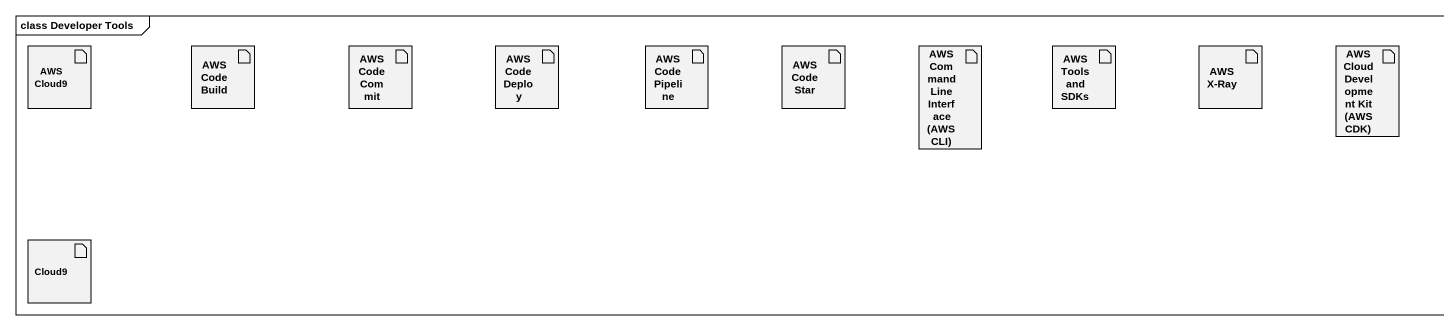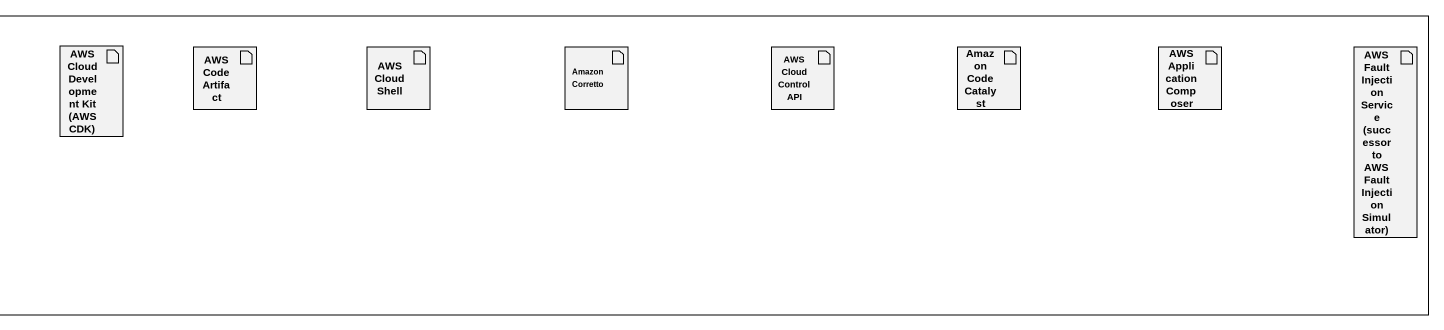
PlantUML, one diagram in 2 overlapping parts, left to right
@startuml
mainframe class Developer Tools
artifact "AWS Cloud9" as AWS_Cloud9
artifact "AWS CodeBuild" as AWS_CodeBuild
artifact "AWS CodeCommit" as AWS_CodeCommit
artifact "AWS CodeDeploy" as AWS_CodeDeploy
artifact "AWS CodePipeline" as AWS_CodePipeline
artifact "AWS CodeStar" as AWS_CodeStar
artifact "AWS Command Line Interface (AWS CLI)" as AWS_Command_Line_Interface
artifact "AWS Tools and SDKs" as AWS_Tools_and_SDKs
artifact "AWS X-Ray" as AWS_X_Ray
artifact "AWS Cloud Development Kit (AWS CDK)" as AWS_Cloud_Development_Kit
artifact "AWS CodeArtifact" as AWS_CodeArtifact
artifact "AWS CloudShell" as AWS_CloudShell
artifact "Amazon Corretto" as Amazon_Corretto
artifact "AWS Cloud Control API" as AWS_Cloud_Control_API
artifact "Amazon CodeCatalyst" as Amazon_CodeCatalyst
artifact "AWS Application Composer" as AWS_Application_Composer
artifact "AWS Fault Injection Service (successor to AWS Fault Injection Simulator)" as AWS_Fault_Injection_Service
artifact Cloud9
@enduml
